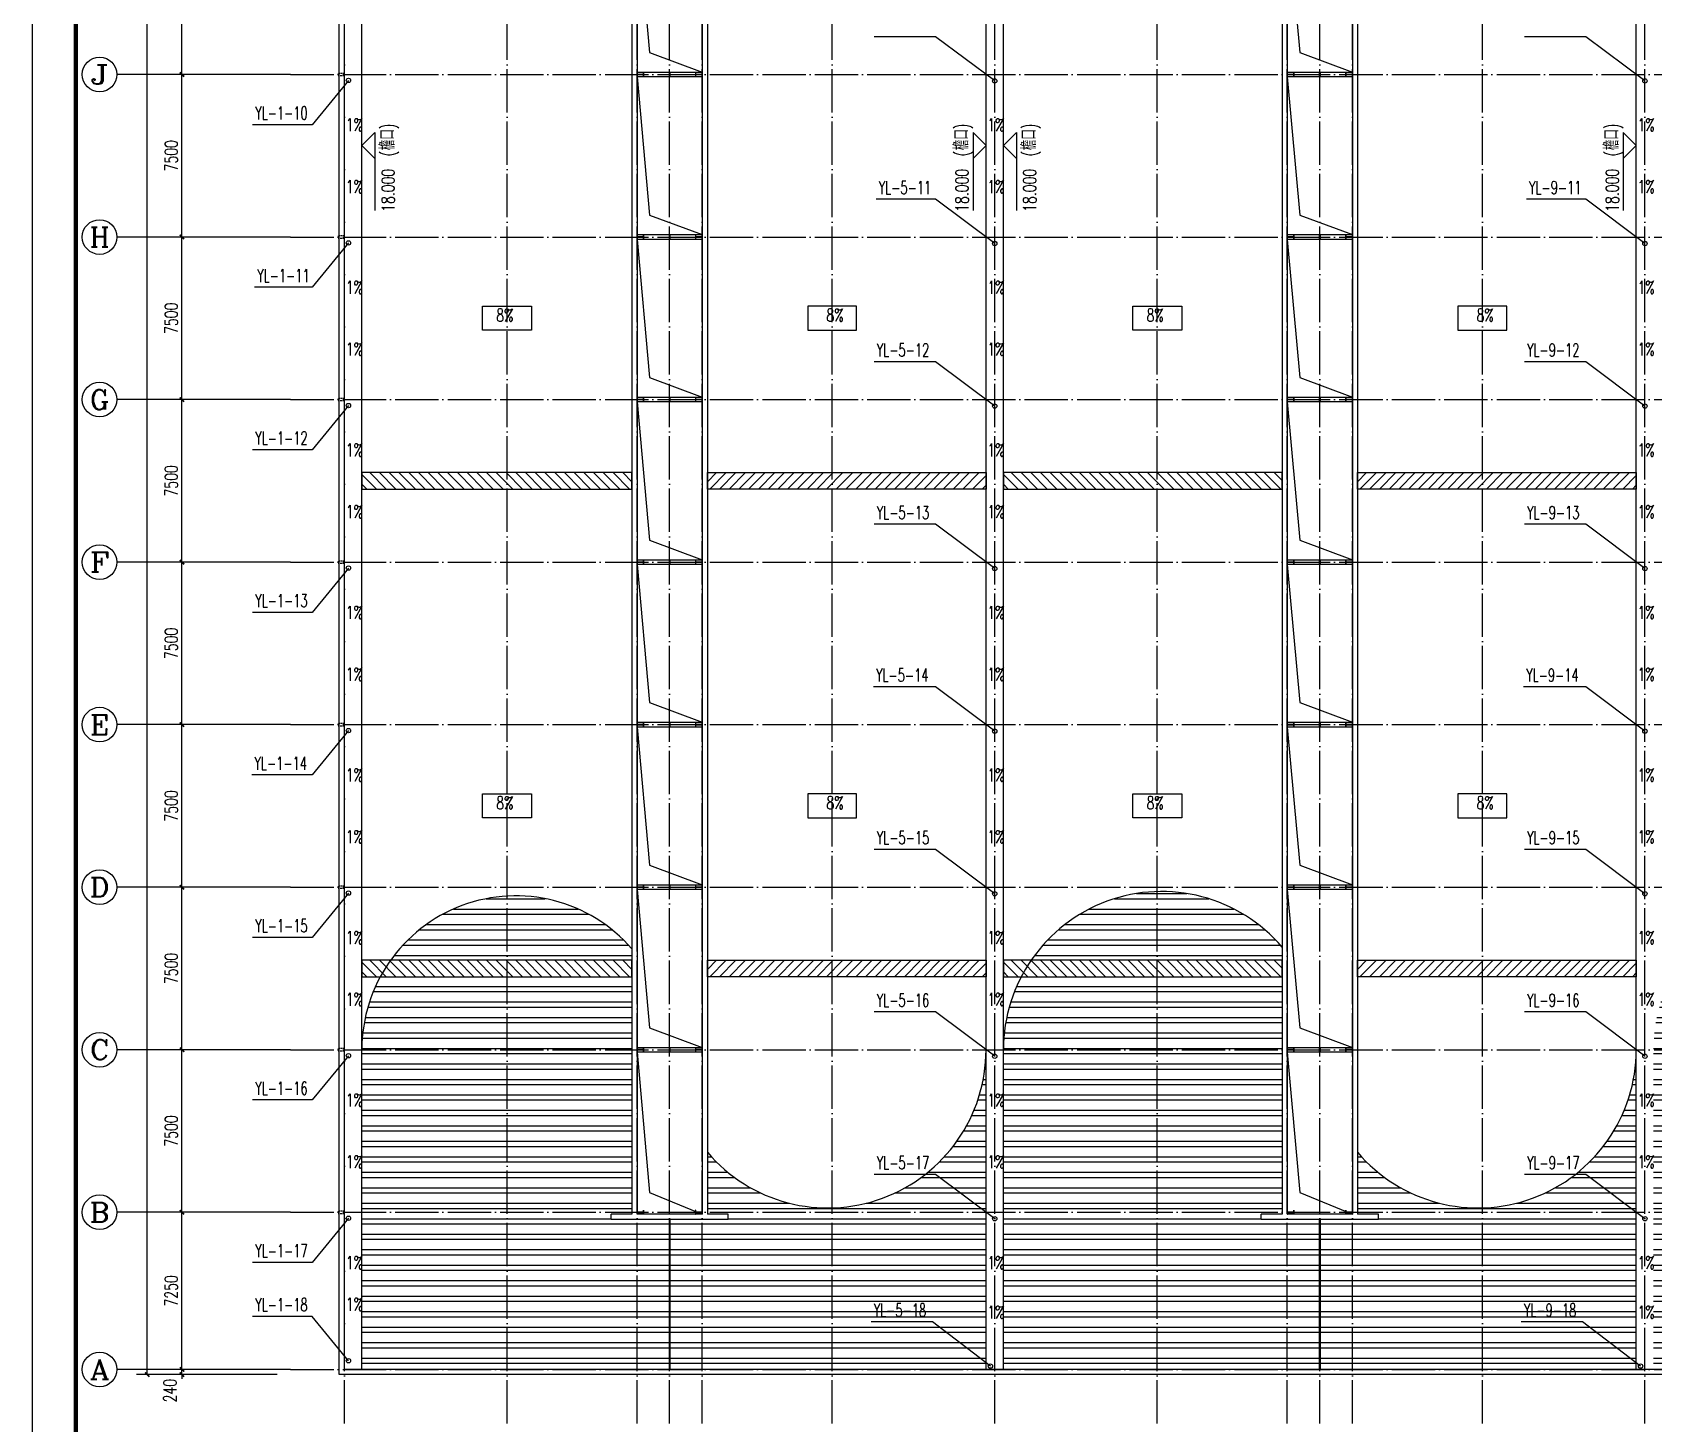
# Model space of a CAD drawing. Extents: x 14204718 to 16986381, y -1556765 to -15898.
# Drawn here: x 14849916 to 14924715, y -864594 to -800403 of the extents above; entities that cross this region are included whole.
import ezdxf
from ezdxf.enums import TextEntityAlignment as Align

# ---------------------------------------------------------------- set-up
doc = ezdxf.new("R2010")
doc.units = 0
doc.header["$LTSCALE"] = 1000
doc.header["$MEASUREMENT"] = 0
doc.linetypes.add('DASH', pattern=[0.35, 0.25, -0.1])
doc.linetypes.add('DOTE', pattern=[2.42, 2, -0.2, 0.02, -0.2])
for name, color, linetype in [('AXIS', 3, 'Continuous'), ('AXIS_TEXT', 7, 'Continuous'), ('COLUMN', 2, 'Continuous'), ('DIM_SYMB', 3, 'Continuous'), ('DIM_雨水', 3, 'Continuous'), ('DOTE', 8, 'DOTE'), ('PUB_DIM', 3, 'Continuous'), ('PUB_TEXT', 7, 'Continuous'), ('TK', 4, 'Continuous'), ('TWT_TEXT', 7, 'Continuous'), ('VPIPE-雨水', 4, 'Continuous'), ('WALL-PARAPET', 6, 'Continuous'), ('填充', 251, 'Continuous'), ('采光带', 4, 'Continuous')]:
    doc.layers.add(name, color=color, linetype=linetype)
doc.styles.add('_TCH_AXIS', font='COMPLEX', dxfattribs={"bigfont": 'GBCBIG'})
doc.styles.add('_TCH_DIM', font='SIMPLEX', dxfattribs={"bigfont": 'GBCBIG'})
doc.styles.add('_TCH_DIM_T3', font='SIMPLEX', dxfattribs={"width": 0.705882, "bigfont": 'GBCBIG'})
doc.styles.add('_TWT_SERIAL', font='COMPLEX', dxfattribs={"width": 0.8, "height": 3, "bigfont": 'HZTXT'})
doc.styles.add('COMPLEX', font='COMPLEX')
doc.dimstyles.new('_TCH_ARCH&&200', dxfattribs={"dimtxt": 595, "dimasz": 200, "dimexe": 500, "dimexo": 600, "dimgap": 200, "dimtad": 1, "dimdec": 0, "dimzin": 0, "dimdsep": 46, "dimtxsty": '_TCH_DIM_T3', "dimblk": 'ARCHTICK', "dimcen": 0.09, "dimclrt": 7, "dimazin": 2, "dimtfac": 1, "dimtdec": 0, "dimtix": 1, "dimtmove": 2, "dimatfit": 3, "dimfxl": 0, "dimtolj": 1, "dimtzin": 0, "dimarcsym": 0})

# ---------------------------------------------------------------- blocks, each defined once
blk = doc.blocks.new('A$C0FCD69EC')
at = {"layer": 'COLUMN'}
blk.add_hatch(color=256, dxfattribs=at).paths.add_polyline_path([(300, 180), (294, 180), (294, 94), (6, 94), (6, 180), (0, 180), (0, 0), (6, 0), (6, 86), (294, 86), (294, 0), (300, 0)])
blk.add_lwpolyline([(300, 0), (294, 0), (294, 86), (6, 86), (6, 0), (0, 0), (0, 180), (6, 180), (6, 94), (294, 94), (294, 180), (300, 180)], close=True, dxfattribs=at)
blk = doc.blocks.new('A$C22C4548D')
blk.add_line((0, 10), (300, 10))
blk.add_lwpolyline([(30, 20), (270, 20), (270, 0), (30, 0)], close=True)
blk = doc.blocks.new('GeYuanFrame_34788338', base_point=(20.09, 4.53))
at = {"layer": 'TK'}
blk.add_lwpolyline([(20.09, 4.53), (20.09, 598.53), (1071.09, 598.53), (1071.09, 4.53)], close=True, dxfattribs=at)
at = {"layer": 'TK', "const_width": 1}
blk.add_lwpolyline([(45.09, 588.53), (1061.09, 588.53), (1061.09, 14.53), (45.09, 14.53)], close=True, dxfattribs=at)
blk = doc.blocks.new('_AXISO')
blk.add_circle((0, 0), 0.5)
at = {"layer": 'AXIS_TEXT', "style": 'COMPLEX', "width": 1.041667}
blk.add_attdef('A', text='', height=0.56, dxfattribs=at).set_placement((-0.25, -0.28), (0.25, -0.28), align=Align.FIT)
blk = doc.blocks.new('_ArchTick')
at = {"color": 0, "linetype": 'ByBlock', "const_width": 0.4}
blk.add_lwpolyline([(-0.5, -0.5), (0.5, 0.5)], dxfattribs=at)
blk = doc.blocks.new('*D290')
at = {"layer": 'AXIS', "color": 0, "lineweight": -2}
for p, q in [((14861216, -734854), (14854716, -734854)), ((14855216, -862334), (14855216, -734854)), ((14861216, -862334), (14854716, -862334))]:
    blk.add_line(p, q, dxfattribs=at)
at = {"layer": 'Defpoints', "color": 0}
for p in [(14855216, -734854), (14861816, -734854), (14861816, -862334)]:
    blk.add_point(p, dxfattribs=at)
at = {"layer": 'AXIS', "color": 0, "lineweight": -2, "xscale": 200, "yscale": 200, "zscale": 200}
for p, rotation in [((14855216, -734854), 90), ((14855216, -862334), 270)]:
    blk.add_blockref('_ArchTick', p, dxfattribs=dict(at, rotation=rotation))
at = {"layer": 'AXIS', "color": 7, "insert": (14854719, -798594), "char_height": 595, "attachment_point": 5, "rotation": 90, "style": '_TCH_DIM_T3'}
blk.add_mtext('\\A1;127480', dxfattribs=at)
blk = doc.blocks.new('*D291')
at = {"layer": 'AXIS', "color": 0, "lineweight": -2}
for p, q in [((14861216, -862094), (14856316, -862094)), ((14861216, -862334), (14856316, -862334)), ((14856816, -862094), (14856816, -861894)), ((14856816, -862334), (14856816, -862094)), ((14856816, -862334), (14856816, -862534))]:
    blk.add_line(p, q, dxfattribs=at)
at = {"layer": 'Defpoints', "color": 0}
for p in [(14856816, -862094), (14861816, -862094), (14861816, -862334)]:
    blk.add_point(p, dxfattribs=at)
at = {"layer": 'AXIS', "color": 0, "lineweight": -2, "xscale": 200, "yscale": 200, "zscale": 200}
for p, rotation in [((14856816, -862094), 270), ((14856816, -862334), 90)]:
    blk.add_blockref('_ArchTick', p, dxfattribs=dict(at, rotation=rotation))
at = {"layer": 'AXIS', "color": 7, "insert": (14856266, -863074), "char_height": 595, "attachment_point": 5, "rotation": 90, "style": '_TCH_DIM_T3'}
blk.add_mtext('\\A1;240', dxfattribs=at)
blk = doc.blocks.new('*D292')
at = {"layer": 'AXIS', "color": 0, "lineweight": -2}
for p, q in [((14861216, -854844), (14856316, -854844)), ((14856816, -862094), (14856816, -854844)), ((14861216, -862094), (14856316, -862094))]:
    blk.add_line(p, q, dxfattribs=at)
at = {"layer": 'Defpoints', "color": 0}
for p in [(14856816, -854844), (14861816, -854844), (14861816, -862094)]:
    blk.add_point(p, dxfattribs=at)
at = {"layer": 'AXIS', "color": 0, "lineweight": -2, "xscale": 200, "yscale": 200, "zscale": 200}
for p, rotation in [((14856816, -854844), 90), ((14856816, -862094), 270)]:
    blk.add_blockref('_ArchTick', p, dxfattribs=dict(at, rotation=rotation))
at = {"layer": 'AXIS', "color": 7, "insert": (14856319, -858469), "char_height": 595, "attachment_point": 5, "rotation": 90, "style": '_TCH_DIM_T3'}
blk.add_mtext('\\A1;7250', dxfattribs=at)
blk = doc.blocks.new('*D293')
at = {"layer": 'AXIS', "color": 0, "lineweight": -2}
for p, q in [((14861216, -847344), (14856316, -847344)), ((14856816, -854844), (14856816, -847344)), ((14861216, -854844), (14856316, -854844))]:
    blk.add_line(p, q, dxfattribs=at)
at = {"layer": 'Defpoints', "color": 0}
for p in [(14856816, -847344), (14861816, -847344), (14861816, -854844)]:
    blk.add_point(p, dxfattribs=at)
at = {"layer": 'AXIS', "color": 0, "lineweight": -2, "xscale": 200, "yscale": 200, "zscale": 200}
for p, rotation in [((14856816, -847344), 90), ((14856816, -854844), 270)]:
    blk.add_blockref('_ArchTick', p, dxfattribs=dict(at, rotation=rotation))
at = {"layer": 'AXIS', "color": 7, "insert": (14856319, -851094), "char_height": 595, "attachment_point": 5, "rotation": 90, "style": '_TCH_DIM_T3'}
blk.add_mtext('\\A1;7500', dxfattribs=at)
blk = doc.blocks.new('*D294')
at = {"layer": 'AXIS', "color": 0, "lineweight": -2}
for p, q in [((14861216, -839844), (14856316, -839844)), ((14856816, -847344), (14856816, -839844)), ((14861216, -847344), (14856316, -847344))]:
    blk.add_line(p, q, dxfattribs=at)
at = {"layer": 'Defpoints', "color": 0}
for p in [(14856816, -839844), (14861816, -839844), (14861816, -847344)]:
    blk.add_point(p, dxfattribs=at)
at = {"layer": 'AXIS', "color": 0, "lineweight": -2, "xscale": 200, "yscale": 200, "zscale": 200}
for p, rotation in [((14856816, -839844), 90), ((14856816, -847344), 270)]:
    blk.add_blockref('_ArchTick', p, dxfattribs=dict(at, rotation=rotation))
at = {"layer": 'AXIS', "color": 7, "insert": (14856319, -843594), "char_height": 595, "attachment_point": 5, "rotation": 90, "style": '_TCH_DIM_T3'}
blk.add_mtext('\\A1;7500', dxfattribs=at)
blk = doc.blocks.new('*D295')
at = {"layer": 'AXIS', "color": 0, "lineweight": -2}
for p, q in [((14861216, -832344), (14856316, -832344)), ((14856816, -839844), (14856816, -832344)), ((14861216, -839844), (14856316, -839844))]:
    blk.add_line(p, q, dxfattribs=at)
at = {"layer": 'Defpoints', "color": 0}
for p in [(14856816, -832344), (14861816, -832344), (14861816, -839844)]:
    blk.add_point(p, dxfattribs=at)
at = {"layer": 'AXIS', "color": 0, "lineweight": -2, "xscale": 200, "yscale": 200, "zscale": 200}
for p, rotation in [((14856816, -832344), 90), ((14856816, -839844), 270)]:
    blk.add_blockref('_ArchTick', p, dxfattribs=dict(at, rotation=rotation))
at = {"layer": 'AXIS', "color": 7, "insert": (14856319, -836094), "char_height": 595, "attachment_point": 5, "rotation": 90, "style": '_TCH_DIM_T3'}
blk.add_mtext('\\A1;7500', dxfattribs=at)
blk = doc.blocks.new('*D296')
at = {"layer": 'AXIS', "color": 0, "lineweight": -2}
for p, q in [((14861216, -824844), (14856316, -824844)), ((14856816, -832344), (14856816, -824844)), ((14861216, -832344), (14856316, -832344))]:
    blk.add_line(p, q, dxfattribs=at)
at = {"layer": 'Defpoints', "color": 0}
for p in [(14856816, -824844), (14861816, -824844), (14861816, -832344)]:
    blk.add_point(p, dxfattribs=at)
at = {"layer": 'AXIS', "color": 0, "lineweight": -2, "xscale": 200, "yscale": 200, "zscale": 200}
for p, rotation in [((14856816, -824844), 90), ((14856816, -832344), 270)]:
    blk.add_blockref('_ArchTick', p, dxfattribs=dict(at, rotation=rotation))
at = {"layer": 'AXIS', "color": 7, "insert": (14856319, -828594), "char_height": 595, "attachment_point": 5, "rotation": 90, "style": '_TCH_DIM_T3'}
blk.add_mtext('\\A1;7500', dxfattribs=at)
blk = doc.blocks.new('*D297')
at = {"layer": 'AXIS', "color": 0, "lineweight": -2}
for p, q in [((14861216, -817344), (14856316, -817344)), ((14856816, -824844), (14856816, -817344)), ((14861216, -824844), (14856316, -824844))]:
    blk.add_line(p, q, dxfattribs=at)
at = {"layer": 'Defpoints', "color": 0}
for p in [(14856816, -817344), (14861816, -817344), (14861816, -824844)]:
    blk.add_point(p, dxfattribs=at)
at = {"layer": 'AXIS', "color": 0, "lineweight": -2, "xscale": 200, "yscale": 200, "zscale": 200}
for p, rotation in [((14856816, -817344), 90), ((14856816, -824844), 270)]:
    blk.add_blockref('_ArchTick', p, dxfattribs=dict(at, rotation=rotation))
at = {"layer": 'AXIS', "color": 7, "insert": (14856319, -821094), "char_height": 595, "attachment_point": 5, "rotation": 90, "style": '_TCH_DIM_T3'}
blk.add_mtext('\\A1;7500', dxfattribs=at)
blk = doc.blocks.new('*D298')
at = {"layer": 'AXIS', "color": 0, "lineweight": -2}
for p, q in [((14861216, -809844), (14856316, -809844)), ((14856816, -817344), (14856816, -809844)), ((14861216, -817344), (14856316, -817344))]:
    blk.add_line(p, q, dxfattribs=at)
at = {"layer": 'Defpoints', "color": 0}
for p in [(14856816, -809844), (14861816, -809844), (14861816, -817344)]:
    blk.add_point(p, dxfattribs=at)
at = {"layer": 'AXIS', "color": 0, "lineweight": -2, "xscale": 200, "yscale": 200, "zscale": 200}
for p, rotation in [((14856816, -809844), 90), ((14856816, -817344), 270)]:
    blk.add_blockref('_ArchTick', p, dxfattribs=dict(at, rotation=rotation))
at = {"layer": 'AXIS', "color": 7, "insert": (14856319, -813594), "char_height": 595, "attachment_point": 5, "rotation": 90, "style": '_TCH_DIM_T3'}
blk.add_mtext('\\A1;7500', dxfattribs=at)
blk = doc.blocks.new('*D299')
at = {"layer": 'AXIS', "color": 0, "lineweight": -2}
for p, q in [((14861216, -802344), (14856316, -802344)), ((14856816, -809844), (14856816, -802344)), ((14861216, -809844), (14856316, -809844))]:
    blk.add_line(p, q, dxfattribs=at)
at = {"layer": 'Defpoints', "color": 0}
for p in [(14856816, -802344), (14861816, -802344), (14861816, -809844)]:
    blk.add_point(p, dxfattribs=at)
at = {"layer": 'AXIS', "color": 0, "lineweight": -2, "xscale": 200, "yscale": 200, "zscale": 200}
for p, rotation in [((14856816, -802344), 90), ((14856816, -809844), 270)]:
    blk.add_blockref('_ArchTick', p, dxfattribs=dict(at, rotation=rotation))
at = {"layer": 'AXIS', "color": 7, "insert": (14856319, -806094), "char_height": 595, "attachment_point": 5, "rotation": 90, "style": '_TCH_DIM_T3'}
blk.add_mtext('\\A1;7500', dxfattribs=at)
blk = doc.blocks.new('*D300')
at = {"layer": 'AXIS', "color": 0, "lineweight": -2}
for p, q in [((14861216, -794844), (14856316, -794844)), ((14856816, -802344), (14856816, -794844)), ((14861216, -802344), (14856316, -802344))]:
    blk.add_line(p, q, dxfattribs=at)
at = {"layer": 'Defpoints', "color": 0}
for p in [(14856816, -794844), (14861816, -794844), (14861816, -802344)]:
    blk.add_point(p, dxfattribs=at)
at = {"layer": 'AXIS', "color": 0, "lineweight": -2, "xscale": 200, "yscale": 200, "zscale": 200}
for p, rotation in [((14856816, -794844), 90), ((14856816, -802344), 270)]:
    blk.add_blockref('_ArchTick', p, dxfattribs=dict(at, rotation=rotation))
at = {"layer": 'AXIS', "color": 7, "insert": (14856319, -798594), "char_height": 595, "attachment_point": 5, "rotation": 90, "style": '_TCH_DIM_T3'}
blk.add_mtext('\\A1;7500', dxfattribs=at)

msp = doc.modelspace()

# ---------------------------------------------------------------- hatches: boundary and pattern name
at = {"layer": '填充'}
h = msp.add_hatch(dxfattribs=at)
h.set_pattern_fill('ANSI32', color=250, scale=150, angle=315, style=0)
h.set_pattern_definition([(0, (462229.56, -96473.7), (2e-13, 714.375), []), (0, (462467.7, -96711.85), (2e-13, 714.375), [])])
h.paths.add_polyline_path([(14923916.4, -847344.1, -0.6976702), (14911056.4, -852074.4), (14911056.4, -854934.1), (14912016.4, -854934.1), (14912016.4, -855174.1), (14910816.4, -855174.1), (14909316.4, -855174.1), (14909316.4, -862094.1), (14923916.4, -862094.1)])
h.paths.add_polyline_path([(14939316.4, -855174.1), (14937816.4, -855174.1), (14936616.4, -855174.1), (14936616.4, -854934.1), (14937576.4, -854934.1), (14937576.4, -844004.1), (14925525.3, -844004.1, 0.1193672), (14924716.4, -847344.1), (14924716.4, -862094.1), (14939316.4, -862094.1)])
h.paths.add_polyline_path([(14926017.7, -843184.1), (14937576.4, -843184.1), (14937576.4, -842613.7, 0.4924332)])
h.paths.add_polyline_path([(14953516.4, -847344.1, -0.6938489), (14941056.4, -852000.3), (14941056.4, -854934.1), (14942016.4, -854934.1), (14942016.4, -855174.1), (14940816.4, -855174.1), (14939316.4, -855174.1), (14939316.4, -862094.1), (14953516.4, -862094.1)])
h.paths.add_polyline_path([(14877576.4, -844004.1), (14865951.1, -844004.1, 0.123058), (14865116.4, -847344.1), (14865116.4, -862094.1), (14879316.4, -862094.1), (14879316.4, -855174.1), (14877816.4, -855174.1), (14876616.4, -855174.1), (14876616.4, -854934.1), (14877576.4, -854934.1)])
h.paths.add_polyline_path([(14866462.8, -843184.1), (14877576.4, -843184.1), (14877576.4, -842687.8, 0.483158)])
h.paths.add_polyline_path([(14893916.4, -847344.1, -0.6976702), (14881056.4, -852074.4), (14881056.4, -854934.1), (14882016.4, -854934.1), (14882016.4, -855174.1), (14880816.4, -855174.1), (14879316.4, -855174.1), (14879316.4, -862094.1), (14893916.4, -862094.1)])
h.paths.add_polyline_path([(14909316.4, -855174.1), (14907816.4, -855174.1), (14906616.4, -855174.1), (14906616.4, -854934.1), (14907576.4, -854934.1), (14907576.4, -844004.1), (14895525.3, -844004.1, 0.1193672), (14894716.4, -847344.1), (14894716.4, -862094.1), (14909316.4, -862094.1)])
h.paths.add_polyline_path([(14896017.7, -843184.1), (14907576.4, -843184.1), (14907576.4, -842613.7, 0.4924332)])
at = {"layer": '采光带'}
h = msp.add_hatch(dxfattribs=at)
h.set_pattern_fill('ANSI31', color=8, scale=200, angle=-90, style=0)
h.set_pattern_definition([(315, (15098111.83, 8225504.77), (224.506403, 224.506403), [])])
h.paths.add_polyline_path([(14865116.4, -821474.1), (14877576.4, -821474.1), (14877576.4, -820714.1), (14865116.4, -820714.1)])
h = msp.add_hatch(dxfattribs=at)
h.set_pattern_fill('ANSI31', color=8, scale=200, angle=-90, style=0)
h.set_pattern_definition([(225, (14660521, 8225504.77), (-224.506403, 224.506403), [])])
h.paths.add_polyline_path([(14893916.4, -821474.1), (14881056.4, -821474.1), (14881056.4, -820714.1), (14893916.4, -820714.1)])
h = msp.add_hatch(dxfattribs=at)
h.set_pattern_fill('ANSI31', color=8, scale=200, angle=-90, style=0)
h.set_pattern_definition([(315, (15127711.83, 8225504.77), (224.506403, 224.506403), [])])
h.paths.add_polyline_path([(14894716.4, -821474.1), (14907576.4, -821474.1), (14907576.4, -820714.1), (14894716.4, -820714.1)])
h = msp.add_hatch(dxfattribs=at)
h.set_pattern_fill('ANSI31', color=8, scale=200, angle=-90, style=0)
h.set_pattern_definition([(225, (14690521, 8225504.77), (-224.506403, 224.506403), [])])
h.paths.add_polyline_path([(14923916.4, -821474.1), (14911056.4, -821474.1), (14911056.4, -820714.1), (14923916.4, -820714.1)])
h = msp.add_hatch(dxfattribs=at)
h.set_pattern_fill('ANSI31', color=8, scale=200, angle=-90, style=0)
h.set_pattern_definition([(315, (15098111.83, 8203004.77), (224.506403, 224.506403), [])])
h.paths.add_polyline_path([(14865116.4, -843974.1), (14877576.4, -843974.1), (14877576.4, -843214.1), (14865116.4, -843214.1)])
h = msp.add_hatch(dxfattribs=at)
h.set_pattern_fill('ANSI31', color=8, scale=200, angle=-90, style=0)
h.set_pattern_definition([(225, (14660521, 8203004.77), (-224.506403, 224.506403), [])])
h.paths.add_polyline_path([(14893916.4, -843974.1), (14881056.4, -843974.1), (14881056.4, -843214.1), (14893916.4, -843214.1)])
h = msp.add_hatch(dxfattribs=at)
h.set_pattern_fill('ANSI31', color=8, scale=200, angle=-90, style=0)
h.set_pattern_definition([(315, (15127711.83, 8203004.77), (224.506403, 224.506403), [])])
h.paths.add_polyline_path([(14894716.4, -843974.1), (14907576.4, -843974.1), (14907576.4, -843214.1), (14894716.4, -843214.1)])
h = msp.add_hatch(dxfattribs=at)
h.set_pattern_fill('ANSI31', color=8, scale=200, angle=-90, style=0)
h.set_pattern_definition([(225, (14690521, 8203004.77), (-224.506403, 224.506403), [])])
h.paths.add_polyline_path([(14923916.4, -843974.1), (14911056.4, -843974.1), (14911056.4, -843214.1), (14923916.4, -843214.1)])

# ---------------------------------------------------------------- linework, layer by layer
at = {"ltscale": 0.5}
for p, q in [((14865116.4, -862094.1), (14865116.4, -735094.1)), ((14893916.4, -862094.1), (14893916.4, -735094.1)), ((14894716.4, -862094.1), (14894716.4, -735094.1)), ((14923916.4, -862094.1), (14923916.4, -735094.1))]:
    msp.add_line(p, q, dxfattribs=at)
for points in [[(14864076.4, -734854.1), (14954556.4, -734854.1), (14954556.4, -862334.1), (14864076.4, -862334.1)], [(14864316.4, -735094.1), (14954316.4, -735094.1), (14954316.4, -862094.1), (14864316.4, -862094.1)], [(14880816.4, -802454.1), (14877816.4, -802454.1), (14877816.4, -802234.1), (14880816.4, -802234.1)], [(14910816.4, -802454.1), (14907816.4, -802454.1), (14907816.4, -802234.1), (14910816.4, -802234.1)], [(14880816.4, -809954.1), (14877816.4, -809954.1), (14877816.4, -809734.1), (14880816.4, -809734.1)], [(14910816.4, -809954.1), (14907816.4, -809954.1), (14907816.4, -809734.1), (14910816.4, -809734.1)], [(14870687.9, -814148), (14870687.9, -813040.1), (14872944.9, -813040.1), (14872944.9, -814148)], [(14887944.9, -814148), (14887944.9, -813040.1), (14885687.9, -813040.1), (14885687.9, -814148)], [(14900687.9, -814148), (14900687.9, -813040.1), (14902944.9, -813040.1), (14902944.9, -814148)], [(14917944.9, -814148), (14917944.9, -813040.1), (14915687.9, -813040.1), (14915687.9, -814148)], [(14880816.4, -817454.1), (14877816.4, -817454.1), (14877816.4, -817234.1), (14880816.4, -817234.1)], [(14910816.4, -817454.1), (14907816.4, -817454.1), (14907816.4, -817234.1), (14910816.4, -817234.1)], [(14880816.4, -824954.1), (14877816.4, -824954.1), (14877816.4, -824734.1), (14880816.4, -824734.1)], [(14910816.4, -824954.1), (14907816.4, -824954.1), (14907816.4, -824734.1), (14910816.4, -824734.1)], [(14880816.4, -832454.1), (14877816.4, -832454.1), (14877816.4, -832234.1), (14880816.4, -832234.1)], [(14910816.4, -832454.1), (14907816.4, -832454.1), (14907816.4, -832234.1), (14910816.4, -832234.1)], [(14870687.9, -836648), (14870687.9, -835540.1), (14872944.9, -835540.1), (14872944.9, -836648)], [(14887944.9, -836648), (14887944.9, -835540.1), (14885687.9, -835540.1), (14885687.9, -836648)], [(14900687.9, -836648), (14900687.9, -835540.1), (14902944.9, -835540.1), (14902944.9, -836648)], [(14917944.9, -836648), (14917944.9, -835540.1), (14915687.9, -835540.1), (14915687.9, -836648)], [(14880816.4, -839954.1), (14877816.4, -839954.1), (14877816.4, -839734.1), (14880816.4, -839734.1)], [(14910816.4, -839954.1), (14907816.4, -839954.1), (14907816.4, -839734.1), (14910816.4, -839734.1)], [(14880816.4, -847454.1), (14877816.4, -847454.1), (14877816.4, -847234.1), (14880816.4, -847234.1)], [(14910816.4, -847454.1), (14907816.4, -847454.1), (14907816.4, -847234.1), (14910816.4, -847234.1)]]:
    msp.add_lwpolyline(points, close=True)
for points in [[(14877816.4, -794954.1), (14878387.1, -801328.1), (14880816.4, -802234.1)], [(14907816.4, -794954.1), (14908387.1, -801328.1), (14910816.4, -802234.1)], [(14877816.4, -802454.1), (14878387.1, -808828.1), (14880816.4, -809734.1)], [(14907816.4, -802454.1), (14908387.1, -808828.1), (14910816.4, -809734.1)], [(14877816.4, -809954.1), (14878387.1, -816328.1), (14880816.4, -817234.1)], [(14907816.4, -809954.1), (14908387.1, -816328.1), (14910816.4, -817234.1)], [(14877816.4, -817454.1), (14878387.1, -823828.1), (14880816.4, -824734.1)], [(14907816.4, -817454.1), (14908387.1, -823828.1), (14910816.4, -824734.1)], [(14877816.4, -824954.1), (14878387.1, -831328.1), (14880816.4, -832234.1)], [(14907816.4, -824954.1), (14908387.1, -831328.1), (14910816.4, -832234.1)], [(14877816.4, -832454.1), (14878387.1, -838828.1), (14880816.4, -839734.1)], [(14907816.4, -832454.1), (14908387.1, -838828.1), (14910816.4, -839734.1)], [(14877816.4, -839954.1), (14878387.1, -846328.1), (14880816.4, -847234.1)], [(14907816.4, -839954.1), (14908387.1, -846328.1), (14910816.4, -847234.1)], [(14877816.4, -847454.1), (14878387.1, -853928.1), (14880816.4, -854934.1)], [(14907816.4, -847454.1), (14908387.1, -853928.1), (14910816.4, -854934.1)]]:
    msp.add_lwpolyline(points)
at = {"linetype": 'DASH', "ltscale": 0.3}
for points in [[(14864316.4, -802394.1), (14864316.4, -802294.1), (14864016.4, -802294.1), (14864016.4, -802394.1)], [(14864316.4, -809894.1), (14864316.4, -809794.1), (14864016.4, -809794.1), (14864016.4, -809894.1)], [(14864316.4, -817394.1), (14864316.4, -817294.1), (14864016.4, -817294.1), (14864016.4, -817394.1)], [(14864316.4, -824894.1), (14864316.4, -824794.1), (14864016.4, -824794.1), (14864016.4, -824894.1)], [(14864316.4, -832394.1), (14864316.4, -832294.1), (14864016.4, -832294.1), (14864016.4, -832394.1)], [(14864316.4, -839894.1), (14864316.4, -839794.1), (14864016.4, -839794.1), (14864016.4, -839894.1)], [(14864316.4, -847394.1), (14864316.4, -847294.1), (14864016.4, -847294.1), (14864016.4, -847394.1)], [(14864316.4, -854894.1), (14864316.4, -854794.1), (14864016.4, -854794.1), (14864016.4, -854894.1)]]:
    msp.add_lwpolyline(points, close=True, dxfattribs=at)
at = {"ltscale": 0.5, "const_width": 100}
for points in [[(14879316.4, -862094.1), (14879316.4, -855174.1)], [(14909316.4, -862094.1), (14909316.4, -855174.1)]]:
    msp.add_lwpolyline(points, dxfattribs=at)
at = {"ltscale": 0.5}
for centre, radius, start, end in [((14872216.4, -847344.1), 7100, 40.980783, 180), ((14902016.4, -847344.1), 7300, 40.39067, 180), ((14886616.4, -847344.1), 7300, 220.39067, 0), ((14916616.4, -847344.1), 7300, 220.39067, 0)]:
    msp.add_arc(centre, radius, start, end, dxfattribs=at)
at = {"layer": 'AXIS'}
for p, q in [((14861816.4, -802344.1), (14853816.4, -802344.1)), ((14861816.4, -809844.1), (14853816.4, -809844.1)), ((14861816.4, -817344.1), (14853816.4, -817344.1)), ((14861816.4, -824844.1), (14853816.4, -824844.1)), ((14861816.4, -832344.1), (14853816.4, -832344.1)), ((14861816.4, -839844.1), (14853816.4, -839844.1)), ((14861816.4, -847344.1), (14853816.4, -847344.1)), ((14861816.4, -854844.1), (14853816.4, -854844.1)), ((14861816.4, -862094.1), (14853816.4, -862094.1))]:
    msp.add_line(p, q, dxfattribs=at)
at = {"layer": 'DIM_SYMB'}
for points in [[(14864716.4, -800526.5, 0, 0, 0), (14864716.4, -801441.4, 160, 0, 0), (14864716.4, -802041.4, 0, 0, 0)], [(14894316.4, -800526.5, 0, 0, 0), (14894316.4, -801441.4, 160, 0, 0), (14894316.4, -802041.4, 0, 0, 0)], [(14924316.4, -800526.5, 0, 0, 0), (14924316.4, -801441.4, 160, 0, 0), (14924316.4, -802041.4, 0, 0, 0)], [(14864716.4, -804161.7, 0, 0, 0), (14864716.4, -803246.8, 160, 0, 0), (14864716.4, -802646.8, 0, 0, 0)], [(14894316.4, -804161.7, 0, 0, 0), (14894316.4, -803246.8, 160, 0, 0), (14894316.4, -802646.8, 0, 0, 0)], [(14924316.4, -804161.7, 0, 0, 0), (14924316.4, -803246.8, 160, 0, 0), (14924316.4, -802646.8, 0, 0, 0)], [(14864716.4, -808026.5, 0, 0, 0), (14864716.4, -808941.4, 160, 0, 0), (14864716.4, -809541.4, 0, 0, 0)], [(14894316.4, -808026.5, 0, 0, 0), (14894316.4, -808941.4, 160, 0, 0), (14894316.4, -809541.4, 0, 0, 0)], [(14924316.4, -808026.5, 0, 0, 0), (14924316.4, -808941.4, 160, 0, 0), (14924316.4, -809541.4, 0, 0, 0)], [(14864716.4, -811661.7, 0, 0, 0), (14864716.4, -810746.8, 160, 0, 0), (14864716.4, -810146.8, 0, 0, 0)], [(14894316.4, -811661.7, 0, 0, 0), (14894316.4, -810746.8, 160, 0, 0), (14894316.4, -810146.8, 0, 0, 0)], [(14924316.4, -811661.7, 0, 0, 0), (14924316.4, -810746.8, 160, 0, 0), (14924316.4, -810146.8, 0, 0, 0)], [(14864716.4, -815526.5, 0, 0, 0), (14864716.4, -816441.4, 160, 0, 0), (14864716.4, -817041.4, 0, 0, 0)], [(14894316.4, -815526.5, 0, 0, 0), (14894316.4, -816441.4, 160, 0, 0), (14894316.4, -817041.4, 0, 0, 0)], [(14924316.4, -815526.5, 0, 0, 0), (14924316.4, -816441.4, 160, 0, 0), (14924316.4, -817041.4, 0, 0, 0)], [(14864716.4, -819161.7, 0, 0, 0), (14864716.4, -818246.8, 160, 0, 0), (14864716.4, -817646.8, 0, 0, 0)], [(14894316.4, -819161.7, 0, 0, 0), (14894316.4, -818246.8, 160, 0, 0), (14894316.4, -817646.8, 0, 0, 0)], [(14924316.4, -819161.7, 0, 0, 0), (14924316.4, -818246.8, 160, 0, 0), (14924316.4, -817646.8, 0, 0, 0)], [(14864716.4, -823026.5, 0, 0, 0), (14864716.4, -823941.4, 160, 0, 0), (14864716.4, -824541.4, 0, 0, 0)], [(14894316.4, -823026.5, 0, 0, 0), (14894316.4, -823941.4, 160, 0, 0), (14894316.4, -824541.4, 0, 0, 0)], [(14924316.4, -823026.5, 0, 0, 0), (14924316.4, -823941.4, 160, 0, 0), (14924316.4, -824541.4, 0, 0, 0)], [(14864716.4, -826661.7, 0, 0, 0), (14864716.4, -825746.8, 160, 0, 0), (14864716.4, -825146.8, 0, 0, 0)], [(14894316.4, -826661.7, 0, 0, 0), (14894316.4, -825746.8, 160, 0, 0), (14894316.4, -825146.8, 0, 0, 0)], [(14924316.4, -826661.7, 0, 0, 0), (14924316.4, -825746.8, 160, 0, 0), (14924316.4, -825146.8, 0, 0, 0)], [(14864716.4, -830526.5, 0, 0, 0), (14864716.4, -831441.4, 160, 0, 0), (14864716.4, -832041.4, 0, 0, 0)], [(14894316.4, -830526.5, 0, 0, 0), (14894316.4, -831441.4, 160, 0, 0), (14894316.4, -832041.4, 0, 0, 0)], [(14924316.4, -830526.5, 0, 0, 0), (14924316.4, -831441.4, 160, 0, 0), (14924316.4, -832041.4, 0, 0, 0)], [(14864716.4, -834161.7, 0, 0, 0), (14864716.4, -833246.8, 160, 0, 0), (14864716.4, -832646.8, 0, 0, 0)], [(14894316.4, -834161.7, 0, 0, 0), (14894316.4, -833246.8, 160, 0, 0), (14894316.4, -832646.8, 0, 0, 0)], [(14924316.4, -834161.7, 0, 0, 0), (14924316.4, -833246.8, 160, 0, 0), (14924316.4, -832646.8, 0, 0, 0)], [(14864716.4, -838026.5, 0, 0, 0), (14864716.4, -838941.4, 160, 0, 0), (14864716.4, -839541.4, 0, 0, 0)], [(14894316.4, -838026.5, 0, 0, 0), (14894316.4, -838941.4, 160, 0, 0), (14894316.4, -839541.4, 0, 0, 0)], [(14924316.4, -838026.5, 0, 0, 0), (14924316.4, -838941.4, 160, 0, 0), (14924316.4, -839541.4, 0, 0, 0)], [(14864716.4, -841661.7, 0, 0, 0), (14864716.4, -840746.8, 160, 0, 0), (14864716.4, -840146.8, 0, 0, 0)], [(14894316.4, -841661.7, 0, 0, 0), (14894316.4, -840746.8, 160, 0, 0), (14894316.4, -840146.8, 0, 0, 0)], [(14924316.4, -841661.7, 0, 0, 0), (14924316.4, -840746.8, 160, 0, 0), (14924316.4, -840146.8, 0, 0, 0)], [(14864716.4, -845526.5, 0, 0, 0), (14864716.4, -846441.4, 160, 0, 0), (14864716.4, -847041.4, 0, 0, 0)], [(14894316.4, -845526.5, 0, 0, 0), (14894316.4, -846441.4, 160, 0, 0), (14894316.4, -847041.4, 0, 0, 0)], [(14924316.4, -845526.5, 0, 0, 0), (14924316.4, -846441.4, 160, 0, 0), (14924316.4, -847041.4, 0, 0, 0)], [(14864716.4, -849161.7, 0, 0, 0), (14864716.4, -848246.8, 160, 0, 0), (14864716.4, -847646.8, 0, 0, 0)], [(14894316.4, -849161.7, 0, 0, 0), (14894316.4, -848246.8, 160, 0, 0), (14894316.4, -847646.8, 0, 0, 0)], [(14924316.4, -849161.7, 0, 0, 0), (14924316.4, -848246.8, 160, 0, 0), (14924316.4, -847646.8, 0, 0, 0)], [(14864716.4, -853026.5, 0, 0, 0), (14864716.4, -853941.4, 160, 0, 0), (14864716.4, -854541.4, 0, 0, 0)], [(14894316.4, -853026.5, 0, 0, 0), (14894316.4, -853941.4, 160, 0, 0), (14894316.4, -854541.4, 0, 0, 0)], [(14924316.4, -853026.5, 0, 0, 0), (14924316.4, -853941.4, 160, 0, 0), (14924316.4, -854541.4, 0, 0, 0)], [(14864716.4, -856661.7, 0, 0, 0), (14864716.4, -855746.8, 160, 0, 0), (14864716.4, -855146.8, 0, 0, 0)], [(14894316.4, -856661.7, 0, 0, 0), (14894316.4, -855746.8, 160, 0, 0), (14894316.4, -855146.8, 0, 0, 0)], [(14924316.4, -856661.7, 0, 0, 0), (14924316.4, -855746.8, 160, 0, 0), (14924316.4, -855146.8, 0, 0, 0)], [(14864716.4, -859595.5, 0, 0, 0), (14864716.4, -860510.4, 160, 0, 0), (14864716.4, -861110.4, 0, 0, 0)], [(14894316.4, -859962, 0, 0, 0), (14894316.4, -860876.9, 160, 0, 0), (14894316.4, -861476.9, 0, 0, 0)], [(14924316.4, -859962, 0, 0, 0), (14924316.4, -860876.9, 160, 0, 0), (14924316.4, -861476.9, 0, 0, 0)]]:
    msp.add_lwpolyline(points, format="xyseb", dxfattribs=at)
at = {"layer": 'DIM_雨水'}
for p, q in [((14891586, -800600.4), (14888754.2, -800600.4)), ((14894316.4, -802644.1, 3000), (14891586, -800600.4)), ((14921586, -800600.4), (14918754.2, -800600.4)), ((14924316.4, -802644.1, 3000), (14921586, -800600.4)), ((14864499.6, -802619.3), (14862817.1, -804663)), ((14862817.1, -804663), (14860076.2, -804663)), ((14891586, -808100.4), (14888845.1, -808100.4)), ((14894316.4, -810144.1, 3000), (14891586, -808100.4)), ((14921586, -808100.4), (14918845.1, -808100.4)), ((14924316.4, -810144.1, 3000), (14921586, -808100.4)), ((14864499.6, -810119.3), (14862817.1, -812163)), ((14862817.1, -812163), (14860166.8, -812163)), ((14891586, -815600.4), (14888754.2, -815600.4)), ((14894316.4, -817644.1, 3000), (14891586, -815600.4)), ((14921586, -815600.4), (14918754.2, -815600.4)), ((14924316.4, -817644.1, 3000), (14921586, -815600.4)), ((14864499.6, -817619.3), (14862817.1, -819663)), ((14862817.1, -819663), (14860076.2, -819663)), ((14891586, -823100.4), (14888754.2, -823100.4)), ((14894316.4, -825144.1, 3000), (14891586, -823100.4)), ((14921586, -823100.4), (14918754.2, -823100.4)), ((14924316.4, -825144.1, 3000), (14921586, -823100.4)), ((14864499.6, -825119.3), (14862817.1, -827163)), ((14862817.1, -827163), (14860076.2, -827163)), ((14891586, -830600.4), (14888717.7, -830600.4)), ((14894316.4, -832644.1, 3000), (14891586, -830600.4)), ((14921586, -830600.4), (14918717.7, -830600.4)), ((14924316.4, -832644.1, 3000), (14921586, -830600.4)), ((14864499.6, -832619.3), (14862817.1, -834663)), ((14862817.1, -834663), (14860039.9, -834663)), ((14891586, -838100.4), (14888754.2, -838100.4)), ((14894316.4, -840144.1, 3000), (14891586, -838100.4)), ((14921586, -838100.4), (14918754.2, -838100.4)), ((14924316.4, -840144.1, 3000), (14921586, -838100.4)), ((14864499.6, -840119.3), (14862817.1, -842163)), ((14862817.1, -842163), (14860076.2, -842163)), ((14891586, -845600.4), (14888754.2, -845600.4)), ((14894316.4, -847644.1, 3000), (14891586, -845600.4)), ((14921586, -845600.4), (14918754.2, -845600.4)), ((14924316.4, -847644.1, 3000), (14921586, -845600.4)), ((14864499.6, -847619.3), (14862817.1, -849663)), ((14862817.1, -849663), (14860076.2, -849663)), ((14891586, -853100.4), (14888754.2, -853100.4)), ((14894316.4, -855144.1, 3000), (14891586, -853100.4)), ((14921586, -853100.4), (14918754.2, -853100.4)), ((14924316.4, -855144.1, 3000), (14921586, -853100.4)), ((14864499.6, -855119.3), (14862817.1, -857163)), ((14862817.1, -857163), (14860076.2, -857163)), ((14862817.1, -859650.2), (14860076.2, -859650.2)), ((14864499.6, -861693.9), (14862817.1, -859650.2)), ((14891441.9, -859900.4), (14888610.1, -859900.4)), ((14894117.2, -861944), (14891441.9, -859900.4)), ((14921441.9, -859900.4), (14918610.1, -859900.4)), ((14924117.2, -861944), (14921441.9, -859900.4))]:
    msp.add_line(p, q, dxfattribs=at)
at = {"layer": 'DOTE'}
for p, q in [((14864316.4, -864594.1), (14864316.4, -732594.1)), ((14871816.4, -864594.1), (14871816.4, -732594.1)), ((14877816.4, -864594.1), (14877816.4, -732594.1)), ((14879316.4, -864594.1), (14879316.4, -732594.1)), ((14880816.4, -864594.1), (14880816.4, -732594.1)), ((14886816.4, -864594.1), (14886816.4, -732594.1)), ((14894316.4, -864594.1), (14894316.4, -732594.1)), ((14901816.4, -864594.1), (14901816.4, -732594.1)), ((14907816.4, -864594.1), (14907816.4, -732594.1)), ((14909316.4, -864594.1), (14909316.4, -732594.1)), ((14910816.4, -864594.1), (14910816.4, -732594.1)), ((14916816.4, -864594.1), (14916816.4, -732594.1)), ((14924316.4, -864594.1), (14924316.4, -732594.1)), ((14861816.4, -802344.1), (14956816.4, -802344.1)), ((14861816.4, -809844.1), (14956816.4, -809844.1)), ((14861816.4, -817344.1), (14956816.4, -817344.1)), ((14861816.4, -824844.1), (14956816.4, -824844.1)), ((14861816.4, -832344.1), (14956816.4, -832344.1)), ((14861816.4, -839844.1), (14956816.4, -839844.1)), ((14861816.4, -847344.1), (14956816.4, -847344.1)), ((14861816.4, -854844.1), (14956816.4, -854844.1)), ((14861816.4, -862094.1), (14956816.4, -862094.1))]:
    msp.add_line(p, q, dxfattribs=at)
at = {"layer": 'PUB_DIM'}
for p, q in [((14865116.1, -805618.5), (14865716.1, -805018.5)), ((14865716.1, -805018.5), (14865716.1, -808618.5)), ((14893916.4, -805618.5), (14893316.4, -805018.5)), ((14893316.4, -805018.5), (14893316.4, -808618.5)), ((14894716.4, -805618.5), (14895316.4, -805018.5)), ((14895316.4, -805018.5), (14895316.4, -808618.5)), ((14923916.4, -805618.5), (14923316.4, -805018.5)), ((14923316.4, -805018.5), (14923316.4, -808618.5)), ((14865116.1, -805618.5), (14865716.1, -806218.5)), ((14893916.4, -805618.5), (14893316.4, -806218.5)), ((14894716.4, -805618.5), (14895316.4, -806218.5)), ((14923916.4, -805618.5), (14923316.4, -806218.5))]:
    msp.add_line(p, q, dxfattribs=at)
for points in [[(14872438.7, -813956.8, 0, 0, 0), (14871563.7, -813956.8, 160, 0, 0), (14870963.7, -813956.8, 0, 0, 0)], [(14886194.1, -813956.8, 0, 0, 0), (14887069.1, -813956.8, 160, 0, 0), (14887669.1, -813956.8, 0, 0, 0)], [(14902438.7, -813956.8, 0, 0, 0), (14901563.7, -813956.8, 160, 0, 0), (14900963.7, -813956.8, 0, 0, 0)], [(14916194.1, -813956.8, 0, 0, 0), (14917069.1, -813956.8, 160, 0, 0), (14917669.1, -813956.8, 0, 0, 0)], [(14872438.7, -836456.8, 0, 0, 0), (14871563.7, -836456.8, 160, 0, 0), (14870963.7, -836456.8, 0, 0, 0)], [(14886194.1, -836456.8, 0, 0, 0), (14887069.1, -836456.8, 160, 0, 0), (14887669.1, -836456.8, 0, 0, 0)], [(14902438.7, -836456.8, 0, 0, 0), (14901563.7, -836456.8, 160, 0, 0), (14900963.7, -836456.8, 0, 0, 0)], [(14916194.1, -836456.8, 0, 0, 0), (14917069.1, -836456.8, 160, 0, 0), (14917669.1, -836456.8, 0, 0, 0)]]:
    msp.add_lwpolyline(points, format="xyseb", dxfattribs=at)
at = {"layer": 'VPIPE-雨水', "linetype": 'Continuous'}
for centre in [(14864499.6, -802619.3), (14894316.4, -802644.1), (14924316.4, -802644.1), (14864499.6, -810119.3), (14894316.4, -810144.1), (14924316.4, -810144.1), (14864499.6, -817619.3), (14894316.4, -817644.1), (14924316.4, -817644.1), (14864499.6, -825119.3), (14894316.4, -825144.1), (14924316.4, -825144.1), (14864499.6, -832619.3), (14894316.4, -832644.1), (14924316.4, -832644.1), (14864499.6, -840119.3), (14894316.4, -840144.1), (14924316.4, -840144.1), (14864499.6, -847619.3), (14894316.4, -847644.1), (14924316.4, -847644.1), (14864499.6, -855119.3), (14894316.4, -855144.1), (14924316.4, -855144.1), (14864499.6, -861693.9), (14894117.2, -861944), (14924117.2, -861944)]:
    msp.add_circle(centre, 100, dxfattribs=at)
at = {"layer": 'WALL-PARAPET'}
for p, q in [((14877576.4, -742254.1), (14877576.4, -854934.1)), ((14877816.4, -742254.1), (14877816.4, -854934.1)), ((14880816.4, -742254.1), (14880816.4, -854934.1)), ((14881056.4, -742254.1), (14881056.4, -854934.1)), ((14907576.4, -742254.1), (14907576.4, -854934.1)), ((14907816.4, -742254.1), (14907816.4, -854934.1)), ((14910816.4, -742254.1), (14910816.4, -854934.1)), ((14911056.4, -742254.1), (14911056.4, -854934.1)), ((14877576.4, -854934.1), (14876616.4, -854934.1)), ((14876616.4, -855174.1), (14876616.4, -854934.1)), ((14880816.4, -854934.1), (14877816.4, -854934.1)), ((14882016.4, -854934.1), (14881056.4, -854934.1)), ((14882016.4, -855174.1), (14882016.4, -854934.1)), ((14907576.4, -854934.1), (14906616.4, -854934.1)), ((14906616.4, -855174.1), (14906616.4, -854934.1)), ((14910816.4, -854934.1), (14907816.4, -854934.1)), ((14912016.4, -854934.1), (14911056.4, -854934.1)), ((14912016.4, -855174.1), (14912016.4, -854934.1)), ((14877816.4, -855174.1), (14876616.4, -855174.1)), ((14880816.4, -855174.1), (14877816.4, -855174.1)), ((14882016.4, -855174.1), (14880816.4, -855174.1)), ((14907816.4, -855174.1), (14906616.4, -855174.1)), ((14910816.4, -855174.1), (14907816.4, -855174.1)), ((14912016.4, -855174.1), (14910816.4, -855174.1))]:
    msp.add_line(p, q, dxfattribs=at)
at = {"layer": '采光带', "color": 8}
for points in [[(14865116.4, -821474.1), (14877576.4, -821474.1), (14877576.4, -820714.1), (14865116.4, -820714.1)], [(14893916.4, -821474.1), (14881056.4, -821474.1), (14881056.4, -820714.1), (14893916.4, -820714.1)], [(14894716.4, -821474.1), (14907576.4, -821474.1), (14907576.4, -820714.1), (14894716.4, -820714.1)], [(14923916.4, -821474.1), (14911056.4, -821474.1), (14911056.4, -820714.1), (14923916.4, -820714.1)], [(14865116.4, -843974.1), (14877576.4, -843974.1), (14877576.4, -843214.1), (14865116.4, -843214.1)], [(14893916.4, -843974.1), (14881056.4, -843974.1), (14881056.4, -843214.1), (14893916.4, -843214.1)], [(14894716.4, -843974.1), (14907576.4, -843974.1), (14907576.4, -843214.1), (14894716.4, -843214.1)], [(14923916.4, -843974.1), (14911056.4, -843974.1), (14911056.4, -843214.1), (14923916.4, -843214.1)]]:
    msp.add_lwpolyline(points, close=True, dxfattribs=at)

# ---------------------------------------------------------------- block references
at = {"xscale": 200, "yscale": 200, "zscale": 200, "rotation": 270}
msp.add_blockref('GeYuanFrame_34788338', (14849916.4, -698994.1), dxfattribs=at)
at = {"rotation": 90}
for p in [(14879326.4, -802498.2), (14909326.4, -802498.2), (14879326.4, -809998.2), (14909326.4, -809998.2), (14879326.4, -817498.2), (14909326.4, -817498.2), (14879326.4, -824998.2), (14909326.4, -824998.2), (14879326.4, -832498.2), (14909326.4, -832498.2), (14879326.4, -839998.2), (14909326.4, -839998.2), (14879326.4, -847498.2), (14909326.4, -847498.2)]:
    msp.add_blockref('A$C22C4548D', p, dxfattribs=at)
at = {"layer": 'AXIS'}
ref = msp.add_blockref('_AXISO', (14853016.4, -802344.1), dxfattribs=dict(at, xscale=1600, yscale=1600, zscale=1600))
ref.add_attrib('A', 'J', dxfattribs={"layer": 'AXIS_TEXT', "ltscale": 0.5, "height": 905.1, "style": '_TCH_AXIS', "width": 1.909091}).set_placement((14852563.9, -802796.6), (14853469, -802796.6), align=Align.FIT)
ref = msp.add_blockref('_AXISO', (14853016.4, -809844.1), dxfattribs=dict(at, xscale=1600, yscale=1600, zscale=1600))
ref.add_attrib('A', 'H', dxfattribs={"layer": 'AXIS_TEXT', "ltscale": 0.5, "height": 905.1, "style": '_TCH_AXIS', "width": 1.05}).set_placement((14852563.9, -810296.6), (14853469, -810296.6), align=Align.FIT)
ref = msp.add_blockref('_AXISO', (14853016.4, -817344.1), dxfattribs=dict(at, xscale=1600, yscale=1600, zscale=1600))
ref.add_attrib('A', 'G', dxfattribs={"layer": 'AXIS_TEXT', "ltscale": 0.5, "height": 905.1, "style": '_TCH_AXIS', "width": 1.166667}).set_placement((14852563.9, -817796.6), (14853469, -817796.6), align=Align.FIT)
ref = msp.add_blockref('_AXISO', (14853016.4, -824844.1), dxfattribs=dict(at, xscale=1600, yscale=1600, zscale=1600))
ref.add_attrib('A', 'F', dxfattribs={"layer": 'AXIS_TEXT', "ltscale": 0.5, "height": 905.1, "style": '_TCH_AXIS', "width": 1.3125}).set_placement((14852563.9, -825296.6), (14853469, -825296.6), align=Align.FIT)
ref = msp.add_blockref('_AXISO', (14853016.4, -832344.1), dxfattribs=dict(at, xscale=1600, yscale=1600, zscale=1600))
ref.add_attrib('A', 'E', dxfattribs={"layer": 'AXIS_TEXT', "ltscale": 0.5, "height": 905.1, "style": '_TCH_AXIS', "width": 1.3125}).set_placement((14852563.9, -832796.6), (14853469, -832796.6), align=Align.FIT)
ref = msp.add_blockref('_AXISO', (14853016.4, -839844.1), dxfattribs=dict(at, xscale=1600, yscale=1600, zscale=1600))
ref.add_attrib('A', 'D', dxfattribs={"layer": 'AXIS_TEXT', "ltscale": 0.5, "height": 905.1, "style": '_TCH_AXIS', "width": 1.235294}).set_placement((14852563.9, -840296.6), (14853469, -840296.6), align=Align.FIT)
ref = msp.add_blockref('_AXISO', (14853016.4, -847344.1), dxfattribs=dict(at, xscale=1600, yscale=1600, zscale=1600))
ref.add_attrib('A', 'C', dxfattribs={"layer": 'AXIS_TEXT', "ltscale": 0.5, "height": 905.1, "style": '_TCH_AXIS', "width": 1.4}).set_placement((14852563.9, -847796.6), (14853469, -847796.6), align=Align.FIT)
ref = msp.add_blockref('_AXISO', (14853016.4, -854844.1), dxfattribs=dict(at, xscale=1600, yscale=1600, zscale=1600))
ref.add_attrib('A', 'B', dxfattribs={"layer": 'AXIS_TEXT', "ltscale": 0.5, "height": 905.1, "style": '_TCH_AXIS', "width": 1.235294}).set_placement((14852563.9, -855296.6), (14853469, -855296.6), align=Align.FIT)
ref = msp.add_blockref('_AXISO', (14853016.4, -862094.1), dxfattribs=dict(at, xscale=1600, yscale=1600, zscale=1600))
ref.add_attrib('A', 'A', dxfattribs={"layer": 'AXIS_TEXT', "ltscale": 0.5, "height": 905.1, "style": '_TCH_AXIS', "width": 1.166667}).set_placement((14852563.9, -862546.6), (14853469, -862546.6), align=Align.FIT)
at = {"layer": 'COLUMN', "xscale": -1}
for p in [(14878116.4, -802434.1), (14880816.4, -802434.1), (14908116.4, -802434.1), (14910816.4, -802434.1), (14878116.4, -809934.1), (14880816.4, -809934.1), (14908116.4, -809934.1), (14910816.4, -809934.1), (14878116.4, -817434.1), (14880816.4, -817434.1), (14908116.4, -817434.1), (14910816.4, -817434.1), (14878116.4, -824934.1), (14880816.4, -824934.1), (14908116.4, -824934.1), (14910816.4, -824934.1), (14878116.4, -832434.1), (14880816.4, -832434.1), (14908116.4, -832434.1), (14910816.4, -832434.1), (14878116.4, -839934.1), (14880816.4, -839934.1), (14908116.4, -839934.1), (14910816.4, -839934.1), (14878116.4, -847434.1), (14880816.4, -847434.1), (14908116.4, -847434.1), (14910816.4, -847434.1), (14878116.4, -854934.1), (14880816.4, -854934.1), (14908116.4, -854934.1), (14910816.4, -854934.1)]:
    msp.add_blockref('A$C0FCD69EC', p, dxfattribs=at)

# ---------------------------------------------------------------- texts
at = {"layer": 'PUB_TEXT', "style": '_TCH_DIM', "width": 0.705882}
for s, p in [('1%%%', (14864376.4, -804966.7)), ('1%%%', (14893976.4, -804966.7)), ('1%%%', (14923976.4, -804966.7)), ('1%%%', (14864376.4, -807816.5)), ('1%%%', (14893976.4, -807816.5)), ('1%%%', (14923976.4, -807816.5)), ('1%%%', (14864376.4, -812466.7)), ('1%%%', (14893976.4, -812466.7)), ('1%%%', (14923976.4, -812466.7)), ('8%', (14871321.2, -813746.8)), ('8%', (14886551.6, -813746.8)), ('8%', (14901321.2, -813746.8)), ('8%', (14916551.6, -813746.8)), ('1%%%', (14864376.4, -815316.5)), ('1%%%', (14893976.4, -815316.5)), ('1%%%', (14923976.4, -815316.5)), ('1%%%', (14864376.4, -819966.7)), ('1%%%', (14893976.4, -819966.7)), ('1%%%', (14923976.4, -819966.7)), ('1%%%', (14864376.4, -822816.5)), ('1%%%', (14893976.4, -822816.5)), ('1%%%', (14923976.4, -822816.5)), ('1%%%', (14864376.4, -827466.7)), ('1%%%', (14893976.4, -827466.7)), ('1%%%', (14923976.4, -827466.7)), ('1%%%', (14864376.4, -830316.5)), ('1%%%', (14893976.4, -830316.5)), ('1%%%', (14923976.4, -830316.5)), ('1%%%', (14864376.4, -834966.7)), ('1%%%', (14893976.4, -834966.7)), ('1%%%', (14923976.4, -834966.7)), ('8%', (14871321.2, -836246.8)), ('8%', (14886551.6, -836246.8)), ('8%', (14901321.2, -836246.8)), ('8%', (14916551.6, -836246.8)), ('1%%%', (14864376.4, -837816.5)), ('1%%%', (14893976.4, -837816.5)), ('1%%%', (14923976.4, -837816.5)), ('1%%%', (14864376.4, -842466.7)), ('1%%%', (14893976.4, -842466.7)), ('1%%%', (14923976.4, -842466.7)), ('1%%%', (14864376.4, -845316.5)), ('1%%%', (14893976.4, -845316.5)), ('1%%%', (14923976.4, -845316.5)), ('1%%%', (14864376.4, -849966.7)), ('1%%%', (14893976.4, -849966.7)), ('1%%%', (14923976.4, -849966.7)), ('1%%%', (14864376.4, -852816.5)), ('1%%%', (14893976.4, -852816.5)), ('1%%%', (14923976.4, -852816.5)), ('1%%%', (14864376.4, -857466.7)), ('1%%%', (14893976.4, -857466.7)), ('1%%%', (14923976.4, -857466.7)), ('1%%%', (14864376.4, -859385.5)), ('1%%%', (14893976.4, -859752)), ('1%%%', (14923976.4, -859752))]:
    msp.add_text(s, height=595, dxfattribs=at).set_placement(p)
for s, p in [(')', (14866626.1, -804855.5)), (')', (14893106.4, -804855.5)), (')', (14896226.4, -804855.5)), (')', (14923106.4, -804855.5)), ('(', (14866626.1, -806118.5)), ('(', (14893106.4, -806118.5)), ('(', (14896226.4, -806118.5)), ('(', (14923106.4, -806118.5)), ('18.000', (14866626.1, -808678.5)), ('18.000', (14893106.4, -808678.5)), ('18.000', (14896226.4, -808678.5)), ('18.000', (14923106.4, -808678.5))]:
    msp.add_text(s, height=595, rotation=90, dxfattribs=at).set_placement(p)
at = {"layer": 'PUB_TEXT', "style": '_TCH_DIM'}
for p in [(14866626.1, -805838.5), (14893106.4, -805838.5), (14896226.4, -805838.5), (14923106.4, -805838.5)]:
    msp.add_text('檐口', height=675.18, rotation=90, dxfattribs=at).set_placement(p)
at = {"layer": 'TWT_TEXT', "style": '_TWT_SERIAL', "width": 0.64}
for s, p in [('YL-1-10', (14860196.2, -804423)), ('YL-5-11', (14888965.1, -807860.4)), ('YL-9-11', (14918965.1, -807860.4)), ('YL-1-11', (14860286.8, -811923)), ('YL-5-12', (14888874.2, -815360.4)), ('YL-9-12', (14918874.2, -815360.4)), ('YL-1-12', (14860196.2, -819423)), ('YL-5-13', (14888874.2, -822860.4)), ('YL-9-13', (14918874.2, -822860.4)), ('YL-1-13', (14860196.2, -826923)), ('YL-5-14', (14888837.7, -830360.4)), ('YL-9-14', (14918837.7, -830360.4)), ('YL-1-14', (14860159.9, -834423)), ('YL-5-15', (14888874.2, -837860.4)), ('YL-9-15', (14918874.2, -837860.4)), ('YL-1-15', (14860196.2, -841923)), ('YL-5-16', (14888874.2, -845360.4)), ('YL-9-16', (14918874.2, -845360.4)), ('YL-1-16', (14860196.2, -849423)), ('YL-5-17', (14888874.2, -852860.4)), ('YL-9-17', (14918874.2, -852860.4)), ('YL-1-17', (14860196.2, -856923)), ('YL-1-18', (14860196.2, -859410.2)), ('YL-5-18', (14888730.1, -859660.4)), ('YL-9-18', (14918730.1, -859660.4))]:
    msp.add_text(s, height=600, dxfattribs=at).set_placement(p)

# ---------------------------------------------------------------- dimensions: what is measured, and where the dimension line sits
at = {"layer": 'AXIS'}
for p1, p2, distance, text, picture, middle in [((14861816.4, -862334.1), (14861816.4, -734854.1), 6600, '127480', '*D290', (14854718.9, -798594.1)), ((14861816.4, -802344.1), (14861816.4, -794844.1), 5000, '7500', '*D300', (14856318.9, -798594.1)), ((14861816.4, -809844.1), (14861816.4, -802344.1), 5000, '7500', '*D299', (14856318.9, -806094.1)), ((14861816.4, -817344.1), (14861816.4, -809844.1), 5000, '7500', '*D298', (14856318.9, -813594.1)), ((14861816.4, -824844.1), (14861816.4, -817344.1), 5000, '7500', '*D297', (14856318.9, -821094.1)), ((14861816.4, -832344.1), (14861816.4, -824844.1), 5000, '7500', '*D296', (14856318.9, -828594.1)), ((14861816.4, -839844.1), (14861816.4, -832344.1), 5000, '7500', '*D295', (14856318.9, -836094.1)), ((14861816.4, -847344.1), (14861816.4, -839844.1), 5000, '7500', '*D294', (14856318.9, -843594.1)), ((14861816.4, -854844.1), (14861816.4, -847344.1), 5000, '7500', '*D293', (14856318.9, -851094.1)), ((14861816.4, -862094.1), (14861816.4, -854844.1), 5000, '7250', '*D292', (14856318.9, -858469.1))]:
    dim = msp.add_aligned_dim(p1=p1, p2=p2, distance=distance, text=text, dimstyle='_TCH_ARCH&&200', dxfattribs=at)
    dim.commit()
    dim.dimension.update_dxf_attribs({"geometry": picture, "text_midpoint": middle})
dim = msp.add_linear_dim(base=(14856816.4, -862094.1), p1=(14861816.4, -862334.1), p2=(14861816.4, -862094.1), angle=90, text='240', dimstyle='_TCH_ARCH&&200', dxfattribs=at)
dim.commit()
dim.dimension.update_dxf_attribs({"geometry": '*D291', "text_midpoint": (14856266.4, -863074.1), "dimtype": 161})

doc.saveas('drawing.dxf')
